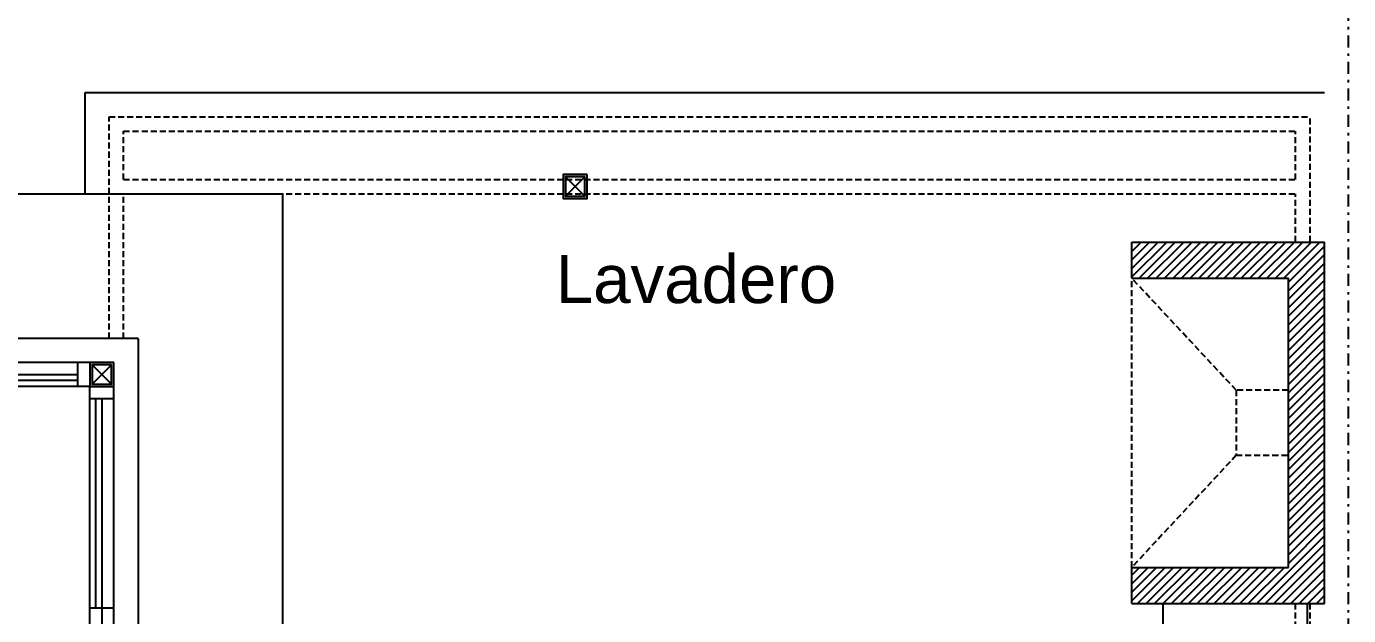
# Model space of a CAD drawing. Header units: millimetres. Extents: x -269 to 325, y -184 to 236.
# Drawn here: x 29.9 to 84.8, y 69.1 to 93.5 of the extents above; entities that cross this region are included whole.
import ezdxf

# ---------------------------------------------------------------- set-up
doc = ezdxf.new("R2010")
doc.units = ezdxf.units.MM
for name, pattern in [('ACAD_ISO10W100', [18, 12, -3, 0, -3]), ('RAYITAS', [0.375, 0.25, -0.125]), ('TRAZO_Y_PUNTO', [1, 0.5, -0.25, 0, -0.25])]:
    doc.linetypes.add(name, pattern=pattern)
for name, color, linetype in [('01', 1, 'Continuous'), ('02', 2, 'Continuous'), ('a futuro', 2, 'RAYITAS'), ('Eje Medianero', 2, 'ACAD_ISO10W100'), ('Equipamiento', 8, 'Continuous'), ('Hatch', 8, 'Continuous'), ('muros', 5, 'Continuous')]:
    doc.layers.add(name, color=color, linetype=linetype)
doc.styles.add('arial', font='arial.ttf', dxfattribs={"height": 0.15})

# ---------------------------------------------------------------- blocks, each defined once
blk = doc.blocks.new('PERFIL 10')
at = {"layer": 'Hatch'}
h = blk.add_hatch(color=256, dxfattribs=at)
h.dxf.hatch_style = 1
h.paths.add_polyline_path([(288.1204, 173.4378), (288.0204, 173.4378), (288.0204, 173.3378), (288.1204, 173.3378)])
h.paths.add_polyline_path([(288.1104, 173.4278), (288.1104, 173.3478), (288.0304, 173.3478), (288.0304, 173.4278)], flags=16)
at = {"layer": '02'}
for points in [[(288.0204, 173.4378), (288.1204, 173.4378), (288.1204, 173.3378), (288.0204, 173.3378)], [(288.0304, 173.4278), (288.1104, 173.4278), (288.1104, 173.3478), (288.0304, 173.3478)]]:
    blk.add_lwpolyline(points, close=True, dxfattribs=at)
blk = doc.blocks.new('shgfshfdgre')
at = {"layer": '01'}
for p, q in [((81.0388, 46.2248), (81.1188, 46.3048)), ((81.0388, 46.3048), (81.1188, 46.2248))]:
    blk.add_line(p, q, dxfattribs=at)
at = {"layer": 'a futuro', "xscale": -1}
blk.add_blockref('PERFIL 10', (369.1492, -127.123), dxfattribs=at)

msp = doc.modelspace()

# ---------------------------------------------------------------- hatches: boundary and pattern name
at = {"layer": 'Hatch'}
h = msp.add_hatch(dxfattribs=at)
h.set_pattern_fill('ANSI31', color=256, scale=2, style=0)
h.set_pattern_definition([(45, (-1250.98112, -476.0581), (-0.176776695, 0.176776695), [])])
h.paths.add_polyline_path([(83.781, 84.59), (75.781, 84.59), (75.781, 83.09), (82.281, 83.09), (82.281, 71.09), (75.781, 71.09), (75.781, 69.59), (83.781, 69.59)])

# ---------------------------------------------------------------- linework, layer by layer
at = {"layer": '01'}
for p, q in [((32.331, 90.79), (83.781, 90.79)), ((32.331, 86.59), (32.331, 90.79)), ((-3.469, 86.59), (40.531, 86.59)), ((40.531, 86.59), (40.531, 65.59)), ((32.531, 79.59), (4.531, 79.59)), ((32.031, 78.59), (32.031, 79.59)), ((5.031, 79.09), (32.031, 79.09)), ((32.531, 78.59), (4.531, 78.59)), ((32.031, 78.84), (18.831, 78.84)), ((32.531, 59.59), (32.531, 78.59)), ((32.531, 60), (32.531, 78.59)), ((33.531, 59.59), (33.531, 78.59)), ((32.531, 78.09), (33.531, 78.09)), ((32.781, 69.39), (32.781, 78.09)), ((33.031, 78.09), (33.031, 60.09)), ((33.531, 69.39), (32.531, 69.39)), ((77.081, 59.59), (77.081, 69.59)), ((83.081, 59.59), (83.081, 69.59))]:
    msp.add_line(p, q, dxfattribs=at)
at = {"layer": 'a futuro'}
for p, q in [((33.331, 89.79), (83.181, 89.79)), ((33.331, 80.59), (33.331, 89.79)), ((83.181, 84.59), (83.181, 89.79)), ((33.931, 89.19), (82.581, 89.19)), ((33.931, 87.19), (33.931, 89.19)), ((82.581, 87.19), (82.581, 89.19)), ((33.931, 87.19), (82.581, 87.19)), ((33.931, 86.59), (82.581, 86.59)), ((33.931, 80.59), (33.931, 86.59)), ((82.581, 84.59), (82.581, 86.59)), ((75.781, 71.09), (75.781, 83.09)), ((80.116, 78.44), (75.781, 83.09)), ((80.116, 75.74), (75.781, 71.09)), ((82.581, 59.59), (82.581, 69.59)), ((83.181, 59.59), (83.181, 69.59))]:
    msp.add_line(p, q, dxfattribs=at)
msp.add_lwpolyline([(80.116, 75.74), (82.281, 75.74), (82.281, 78.44), (80.116, 78.44)], close=True, dxfattribs=at)
at = {"layer": 'Eje Medianero', "linetype": 'TRAZO_Y_PUNTO'}
msp.add_line((84.781, -88.835), (84.781, 191.165), dxfattribs=at)
at = {"layer": 'Equipamiento'}
for q in [(2.531, 80.59), (34.531, 59.59)]:
    msp.add_line((34.531, 80.59), q, dxfattribs=at)
at = {"layer": 'muros'}
for p, q in [((75.781, 84.59), (83.781, 84.59)), ((75.781, 83.09), (75.781, 84.59)), ((83.781, 69.59), (83.781, 84.59)), ((75.781, 83.09), (82.281, 83.09)), ((82.281, 71.09), (82.281, 83.09)), ((75.781, 71.09), (82.281, 71.09)), ((75.781, 69.59), (75.781, 71.09)), ((75.781, 69.59), (83.781, 69.59))]:
    msp.add_line(p, q, dxfattribs=at)

# ---------------------------------------------------------------- block references
at = {"layer": 'Hatch', "xscale": 10, "yscale": 10, "zscale": 10}
for p in [(-758.107, -375.756), (-777.757, -383.558)]:
    msp.add_blockref('shgfshfdgre', p, dxfattribs=at)

# ---------------------------------------------------------------- texts
at = {"layer": '01', "insert": (51.866, 84.057), "char_height": 2, "width": 12.48725, "attachment_point": 1, "style": 'arial'}
msp.add_mtext('Lavadero', dxfattribs=at)

doc.saveas('drawing.dxf')
